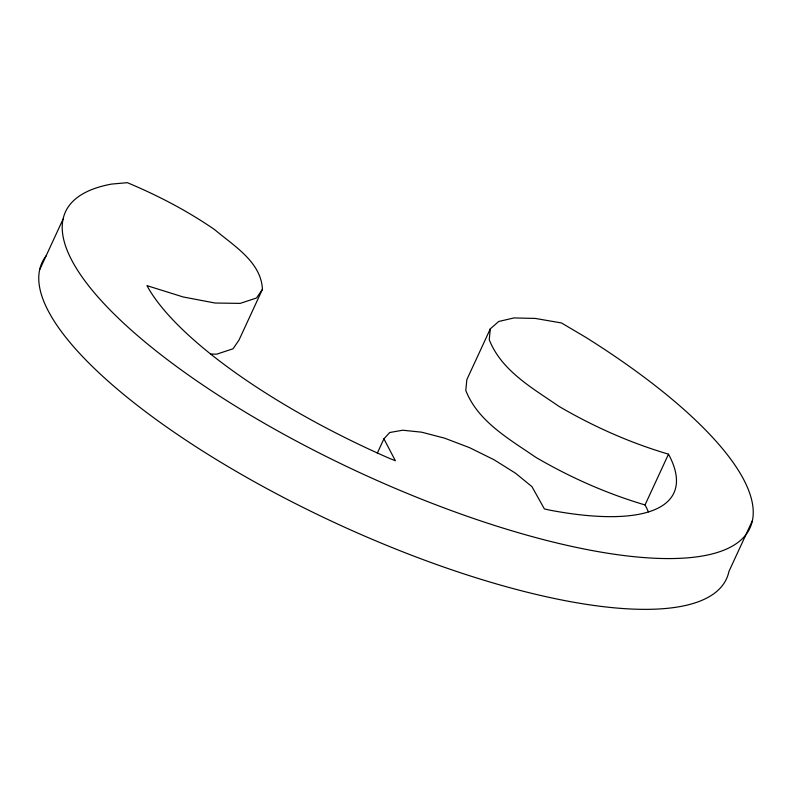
<?xml version="1.0" encoding="UTF-8"?>
<svg xmlns="http://www.w3.org/2000/svg" width="792" height="792" viewBox="0 0 792 792"><rect width="100%" height="100%" fill="white"/><g stroke="black" fill="none" stroke-linecap="round" stroke-linejoin="round"><path stroke-width="1.19" d="M210.751 354.073L216.731 354.163L233.046 348.777L238.966 340.144L262.419 289.377C261.281 261.974 233.501 245.639 214.741 229.71C187.427 210.86 157.935 195.475 127.344 182.675L111.593 184.081A376.992 113.365 24.8 0 0 229.72 402.524A376.992 113.365 24.8 0 0 703.86 555.736A376.992 113.365 24.8 0 0 585.733 337.293L561.478 322.958L535.323 318.433L513.998 317.929L498.712 321.473L490.307 328.858L489.248 339.689C501.435 370.894 532.848 388.308 559.033 406.415C593.515 426.581 630.165 442.857 668.497 454.172L645.034 504.94A293.218 88.169 24.8 0 1 648.401 511.87M39.6 269.914L63.063 219.146M377.279 453.182L383.912 438.837L389.713 432.521L402.702 430.224L421.621 432.175L444.649 438.184L469.557 447.668L493.941 459.707L515.434 473.151L531.967 486.674L544.381 508.919L550.093 510.206A293.218 88.169 24.8 0 0 668.497 454.172M490.307 328.858L466.844 379.635L465.795 390.456C477.982 421.671 509.385 439.085 535.58 457.192C570.052 477.348 606.712 493.624 645.034 504.94M752.4 520.681L728.937 571.448A376.992 113.365 24.8 0 1 336.709 523.591A376.992 113.365 24.8 0 1 46.075 255.915M262.419 289.377L256.509 298L240.194 303.385L215.068 303.029L183.15 296.96L146.965 285.645A293.218 88.169 24.8 0 0 388.931 458.132L395.376 460.766L383.912 438.837"/></g></svg>
